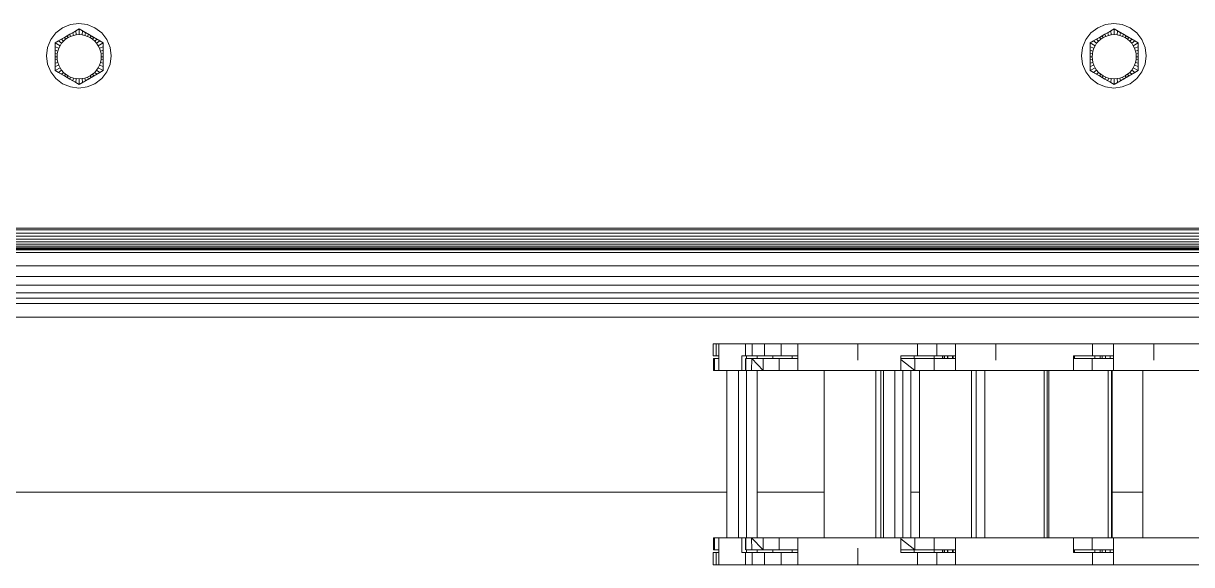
# Model space of a CAD drawing. Header units: inches. Extents: x -827 to 154, y -802 to 207.
# Drawn here: x -161.29 to -147.74, y -196.32 to -190.04 of the extents above; entities that cross this region are included whole.
import ezdxf

# ---------------------------------------------------------------- set-up
doc = ezdxf.new("R2010")
doc.units = ezdxf.units.IN
doc.header["$MEASUREMENT"] = 0
doc.layers.add('Layer0', color=7, linetype='Continuous', lineweight=9)
doc.layers.add('Shop_Sabre_RC-8_CNC_Router_skp', color=8, linetype='Continuous', lineweight=9)

# ---------------------------------------------------------------- blocks, each defined once
blk = doc.blocks.new('Shop_Sabre_RC-8_CNC_Router_skp_121-402860-Level 1')
at = {"layer": 'Layer0'}
for p, q in [((29.441, 2.563), (29.656, 2.563)), ((29.656, 2.563), (29.441, 2.563)), ((29.656, 2.563), (29.883, 2.563)), ((29.656, 2.563), (29.656, 2.422)), ((29.883, 2.563), (29.656, 2.563)), ((29.656, 2.422), (29.656, 2.563)), ((29.883, 2.563), (31.269, 2.563)), ((29.883, 2.563), (31.269, 2.563)), ((29.883, 2.563), (29.883, 2.422)), ((29.883, 2.563), (29.883, 2.422)), ((30.572, 2.371), (30.572, 2.563)), ((31.269, 2.563), (31.269, 2.406)), ((31.269, 2.406), (31.269, 2.563)), ((29.441, 2.422), (29.656, 2.422)), ((29.441, 2.422), (29.656, 2.422)), ((29.47, 2.391), (29.47, 2.422)), ((29.47, 2.391), (29.47, 2.422)), ((29.47, 2.422), (29.47, 2.391)), ((29.529, 2.391), (29.529, 2.422)), ((29.529, 2.422), (29.529, 2.391)), ((29.57, 2.422), (29.57, 2.391)), ((29.57, 2.391), (29.57, 2.422)), ((29.592, 2.391), (29.592, 2.422)), ((29.592, 2.422), (29.592, 2.391)), ((29.656, 2.422), (29.883, 2.422)), ((29.656, 2.422), (29.883, 2.422)), ((29.688, 2.391), (29.688, 2.422)), ((29.688, 2.391), (29.688, 2.422)), ((29.883, 2.422), (30.07, 2.422)), ((29.883, 2.422), (30.07, 2.422)), ((30.074, 2.422), (29.883, 2.422)), ((29.919, 2.422), (29.919, 2.391)), ((29.919, 2.391), (29.919, 2.422)), ((30.07, 2.422), (30.074, 2.422)), ((30.074, 2.422), (30.07, 2.422)), ((30.074, 2.422), (30.074, 2.391)), ((30.074, 2.422), (30.074, 2.391)), ((30.074, 2.391), (30.074, 2.25)), ((30.074, 2.391), (30.074, 2.25)), ((31.269, 2.391), (31.269, 2.406)), ((31.269, 2.406), (31.269, 2.391)), ((31.269, 2.391), (31.484, 2.391)), ((31.269, 2.391), (31.269, 2.369)), ((31.484, 2.391), (31.269, 2.391)), ((31.269, 2.391), (31.269, 2.369)), ((31.269, 2.25), (31.269, 2.369)), ((31.269, 2.369), (31.269, 2.25)), ((31.269, 2.369), (31.269, 2.25)), ((31.484, 2.25), (31.484, 2.391)), ((31.484, 2.391), (31.672, 2.391)), ((31.484, 2.391), (31.672, 2.391)), ((31.484, 2.391), (31.484, 2.25)), ((31.672, 2.391), (31.804, 2.391)), ((31.672, 2.391), (31.672, 2.25)), ((31.672, 2.391), (31.804, 2.391)), ((31.805, 2.25), (31.672, 2.391)), ((31.672, 2.25), (31.672, 2.391)), ((31.805, 2.25), (31.804, 2.391)), ((31.804, 2.391), (31.874, 2.391)), ((31.804, 2.391), (31.874, 2.391)), ((31.804, 2.391), (31.805, 2.25)), ((31.874, 2.25), (31.874, 2.391)), ((31.874, 2.25), (31.874, 2.391)), ((31.877, 2.25), (31.876, 2.391)), ((31.876, 2.391), (31.877, 2.25)), ((30.383, 2.25), (30.074, 2.25)), ((30.074, 2.25), (30.383, 2.25)), ((30.074, 2.25), (31.269, 2.25)), ((30.074, 2.25), (30.983, 2.25)), ((30.983, 2.25), (30.383, 2.25)), ((30.983, 2.25), (30.383, 2.25)), ((30.983, 2.25), (31.269, 2.25)), ((31.269, 2.25), (30.983, 2.25)), ((31.269, 2.25), (31.484, 2.25)), ((31.484, 2.25), (31.269, 2.25)), ((31.484, 2.25), (31.672, 2.25)), ((31.672, 2.25), (31.484, 2.25)), ((31.672, 2.25), (31.805, 2.25)), ((31.805, 2.25), (31.672, 2.25)), ((31.805, 2.25), (31.874, 2.25)), ((31.874, 2.25), (31.805, 2.25))]:
    blk.add_line(p, q, dxfattribs=at)
blk = doc.blocks.new('Shop_Sabre_RC-8_CNC_Router_skp_120-402859-Level 1')
at = {"layer": 'Layer0'}
for p, q in [((30.074, 0.313), (31.269, 0.313)), ((30.074, 0.313), (30.074, 0.172)), ((31.269, 0.313), (30.074, 0.313)), ((30.074, 0.313), (30.074, 0.172)), ((31.269, 0.193), (31.269, 0.313)), ((31.269, 0.193), (31.269, 0.313)), ((31.269, 0.313), (31.484, 0.313)), ((31.269, 0.313), (31.269, 0.193)), ((31.269, 0.313), (31.484, 0.313)), ((31.484, 0.172), (31.484, 0.313)), ((31.484, 0.313), (31.672, 0.313)), ((31.484, 0.313), (31.672, 0.313)), ((31.484, 0.313), (31.484, 0.172)), ((31.672, 0.313), (31.805, 0.313)), ((31.672, 0.313), (31.672, 0.172)), ((31.672, 0.313), (31.805, 0.313)), ((31.804, 0.172), (31.672, 0.313)), ((31.672, 0.172), (31.672, 0.313)), ((31.804, 0.172), (31.805, 0.313)), ((31.805, 0.313), (31.804, 0.172)), ((31.805, 0.313), (31.874, 0.313)), ((31.805, 0.313), (31.874, 0.313)), ((31.874, 0.313), (31.874, 0.172)), ((31.874, 0.172), (31.874, 0.313)), ((31.876, 0.172), (31.877, 0.313)), ((31.877, 0.313), (31.876, 0.172)), ((29.441, 0.141), (29.656, 0.141)), ((29.656, 0.141), (29.441, 0.141)), ((29.47, 0.172), (29.47, 0.141)), ((29.47, 0.172), (29.47, 0.141)), ((29.47, 0.141), (29.47, 0.172)), ((29.529, 0.172), (29.529, 0.141)), ((29.529, 0.141), (29.529, 0.172)), ((29.57, 0.141), (29.57, 0.172)), ((29.57, 0.172), (29.57, 0.141)), ((29.592, 0.172), (29.592, 0.141)), ((29.592, 0.172), (29.592, 0.141)), ((29.656, 0.141), (29.883, 0.141)), ((29.656, 0.141), (29.656, 0)), ((29.883, 0.141), (29.656, 0.141)), ((29.656, 0), (29.656, 0.141)), ((29.688, 0.141), (29.688, 0.172)), ((29.688, 0.141), (29.688, 0.172)), ((29.883, 0.141), (30.07, 0.141)), ((30.07, 0.141), (29.883, 0.141)), ((29.883, 0.141), (29.883, 0)), ((29.883, 0.141), (29.883, 0)), ((29.919, 0.141), (29.919, 0.172)), ((29.919, 0.172), (29.919, 0.141)), ((30.07, 0.141), (30.074, 0.141)), ((30.074, 0.141), (30.07, 0.141)), ((30.074, 0.172), (30.074, 0.141)), ((30.074, 0.172), (30.074, 0.141)), ((30.572, 0), (30.572, 0.191)), ((31.269, 0.193), (31.269, 0.172)), ((31.269, 0.193), (31.269, 0.172)), ((31.269, 0.172), (31.269, 0.156)), ((31.269, 0.172), (31.484, 0.172)), ((31.269, 0.172), (31.269, 0.156)), ((31.484, 0.172), (31.269, 0.172)), ((31.269, 0), (31.269, 0.156)), ((31.269, 0.156), (31.269, 0)), ((31.484, 0.172), (31.672, 0.172)), ((31.672, 0.172), (31.484, 0.172)), ((31.672, 0.172), (31.804, 0.172)), ((31.804, 0.172), (31.672, 0.172)), ((31.804, 0.172), (31.874, 0.172)), ((31.874, 0.172), (31.804, 0.172)), ((29.441, 0), (29.656, 0)), ((29.441, 0), (29.656, 0)), ((29.656, 0), (29.883, 0)), ((29.656, 0), (29.883, 0)), ((31.269, 0), (29.883, 0)), ((29.883, 0), (31.269, 0))]:
    blk.add_line(p, q, dxfattribs=at)
blk = doc.blocks.new('Shop_Sabre_RC-8_CNC_Router_skp_119-402858-Level 1')
at = {"layer": 'Layer0'}
for p, q in [((29.201, 2.25), (29.201, 0.313)), ((29.201, 2.25), (29.201, 0.313)), ((29.257, 0.313), (29.257, 2.25)), ((29.257, 0.313), (29.257, 2.25)), ((29.857, 2.25), (29.857, 0.313)), ((29.857, 2.25), (29.857, 0.313)), ((30.308, 2.25), (30.308, 0.313)), ((30.308, 2.25), (30.308, 0.313)), ((30.364, 0.313), (30.364, 2.25)), ((30.364, 0.313), (30.364, 2.25)), ((30.964, 2.25), (30.964, 0.313)), ((30.964, 2.25), (30.964, 0.313))]:
    blk.add_line(p, q, dxfattribs=at)
for name in ['Shop_Sabre_RC-8_CNC_Router_skp_121-402860-Level 1', 'Shop_Sabre_RC-8_CNC_Router_skp_120-402859-Level 1']:
    blk.add_blockref(name, (0, 0))
blk = doc.blocks.new('Shop_Sabre_RC-8_CNC_Router_skp_119-V47-Level 1')
at = {"layer": 'Layer0'}
blk.add_line((5.625, 0.3125), (5.625, 2.25), dxfattribs=at)
blk.add_line((5.625, 0.3125), (5.625, 2.25), dxfattribs=at)
blk = doc.blocks.new('Shop_Sabre_RC-8_CNC_Router_skp_121-V49-Level 1')
at = {"layer": 'Layer0'}
for p, q in [((32.186, 2.563), (32.216, 2.563)), ((32.216, 2.563), (32.186, 2.563)), ((32.216, 2.563), (32.25, 2.563)), ((32.25, 2.563), (32.216, 2.563)), ((32.216, 2.422), (32.216, 2.563)), ((32.216, 2.563), (32.216, 2.422)), ((32.25, 2.563), (32.25, 2.422)), ((32.25, 2.422), (32.25, 2.563)), ((32.186, 2.422), (32.216, 2.422)), ((32.186, 2.422), (32.216, 2.422)), ((32.216, 2.422), (32.25, 2.422)), ((32.216, 2.422), (32.25, 2.422))]:
    blk.add_line(p, q, dxfattribs=at)
blk = doc.blocks.new('Shop_Sabre_RC-8_CNC_Router_skp_120-V50-Level 1')
at = {"layer": 'Layer0'}
for p, q in [((32.186, 0.141), (32.216, 0.141)), ((32.216, 0.141), (32.186, 0.141)), ((32.216, 0.141), (32.25, 0.141)), ((32.216, 0.141), (32.216, 0)), ((32.25, 0.141), (32.216, 0.141)), ((32.216, 0), (32.216, 0.141)), ((32.25, 0.141), (32.25, 0)), ((32.25, 0), (32.25, 0.141)), ((32.186, 0), (32.216, 0)), ((32.186, 0), (32.216, 0)), ((32.216, 0), (32.25, 0)), ((32.216, 0), (32.25, 0))]:
    blk.add_line(p, q, dxfattribs=at)
blk = doc.blocks.new('Shop_Sabre_RC-8_CNC_Router_skp_119-V51-Level 1')
at = {"layer": 'Layer0'}
for p, q in [((29.958, 0.313), (29.958, 2.25)), ((29.958, 0.313), (29.958, 2.25)), ((31.739, 0.313), (31.739, 2.25)), ((31.739, 0.313), (31.739, 2.25))]:
    blk.add_line(p, q, dxfattribs=at)
for name in ['Shop_Sabre_RC-8_CNC_Router_skp_121-V49-Level 1', 'Shop_Sabre_RC-8_CNC_Router_skp_120-V50-Level 1']:
    blk.add_blockref(name, (0, 0))
blk = doc.blocks.new('Shop_Sabre_RC-8_CNC_Router_skp_121-V55-Level 1')
at = {"layer": 'Layer0'}
for p, q in [((31.269, 2.563), (31.463, 2.563)), ((31.269, 2.563), (31.463, 2.563)), ((31.463, 2.563), (31.656, 2.563)), ((31.656, 2.563), (31.463, 2.563)), ((31.463, 2.422), (31.463, 2.563)), ((31.463, 2.422), (31.463, 2.563)), ((31.656, 2.563), (31.798, 2.563)), ((31.798, 2.563), (31.656, 2.563)), ((31.656, 2.422), (31.656, 2.563)), ((31.656, 2.563), (31.656, 2.422)), ((31.798, 2.563), (31.877, 2.563)), ((31.798, 2.563), (31.798, 2.422)), ((31.877, 2.563), (31.798, 2.563)), ((31.798, 2.422), (31.798, 2.563)), ((31.877, 2.563), (32.186, 2.563)), ((31.877, 2.563), (32.186, 2.563)), ((31.877, 2.563), (31.877, 2.422)), ((31.877, 2.563), (31.877, 2.422)), ((32.186, 2.563), (32.186, 2.406)), ((32.186, 2.406), (32.186, 2.563)), ((31.269, 2.422), (31.463, 2.422)), ((31.463, 2.422), (31.269, 2.422)), ((31.334, 2.422), (31.334, 2.391)), ((31.334, 2.422), (31.334, 2.391)), ((31.463, 2.422), (31.656, 2.422)), ((31.463, 2.422), (31.656, 2.422)), ((31.56, 2.422), (31.56, 2.391)), ((31.56, 2.391), (31.56, 2.422)), ((31.656, 2.422), (31.798, 2.422)), ((31.656, 2.422), (31.798, 2.422)), ((31.741, 2.391), (31.741, 2.422)), ((31.741, 2.391), (31.741, 2.422)), ((31.798, 2.422), (31.877, 2.422)), ((31.798, 2.422), (31.877, 2.422)), ((31.864, 2.391), (31.864, 2.422)), ((31.864, 2.422), (31.864, 2.391)), ((31.877, 2.422), (31.919, 2.422)), ((31.877, 2.422), (31.919, 2.422)), ((31.92, 2.422), (31.877, 2.422)), ((31.919, 2.422), (31.92, 2.422)), ((31.92, 2.422), (31.919, 2.422)), ((31.92, 2.422), (31.92, 2.391)), ((31.92, 2.422), (31.92, 2.391)), ((31.92, 2.391), (31.92, 2.25)), ((31.92, 2.391), (31.92, 2.25)), ((32.186, 2.391), (32.186, 2.406)), ((32.186, 2.406), (32.186, 2.391)), ((32.186, 2.391), (32.234, 2.391)), ((32.186, 2.391), (32.186, 2.369)), ((32.234, 2.391), (32.186, 2.391)), ((32.186, 2.391), (32.186, 2.369)), ((32.186, 2.25), (32.186, 2.369)), ((32.186, 2.369), (32.186, 2.25)), ((32.186, 2.369), (32.186, 2.25)), ((32.234, 2.25), (32.234, 2.391)), ((32.234, 2.391), (32.247, 2.391)), ((32.234, 2.36), (32.247, 2.391)), ((32.234, 2.391), (32.247, 2.391)), ((32.234, 2.391), (32.234, 2.25)), ((32.247, 2.391), (32.247, 2.25)), ((32.247, 2.25), (32.247, 2.391)), ((31.92, 2.25), (31.877, 2.25)), ((31.877, 2.25), (31.92, 2.25)), ((31.92, 2.25), (32.186, 2.25)), ((31.989, 2.25), (31.921, 2.25)), ((31.921, 2.25), (31.989, 2.25)), ((31.921, 2.25), (32.122, 2.25)), ((32.122, 2.25), (31.989, 2.25)), ((32.122, 2.25), (31.989, 2.25)), ((32.122, 2.25), (32.186, 2.25)), ((32.186, 2.25), (32.122, 2.25)), ((32.186, 2.25), (32.234, 2.25)), ((32.234, 2.25), (32.186, 2.25)), ((32.234, 2.25), (32.247, 2.25)), ((32.247, 2.25), (32.234, 2.25))]:
    blk.add_line(p, q, dxfattribs=at)
blk = doc.blocks.new('Shop_Sabre_RC-8_CNC_Router_skp_120-V56-Level 1')
at = {"layer": 'Layer0'}
for p, q in [((31.877, 0.313), (31.92, 0.313)), ((31.92, 0.313), (31.877, 0.313)), ((31.92, 0.313), (31.92, 0.172)), ((31.92, 0.313), (31.92, 0.172)), ((31.921, 0.313), (32.186, 0.313)), ((32.186, 0.313), (31.921, 0.313)), ((32.186, 0.193), (32.186, 0.313)), ((32.186, 0.193), (32.186, 0.313)), ((32.186, 0.313), (32.234, 0.313)), ((32.186, 0.313), (32.186, 0.193)), ((32.186, 0.313), (32.234, 0.313)), ((32.234, 0.172), (32.234, 0.313)), ((32.234, 0.313), (32.247, 0.313)), ((32.234, 0.281), (32.247, 0.313)), ((32.234, 0.313), (32.247, 0.313)), ((32.234, 0.313), (32.234, 0.172)), ((32.247, 0.313), (32.247, 0.172)), ((32.247, 0.172), (32.247, 0.313)), ((31.269, 0.141), (31.463, 0.141)), ((31.463, 0.141), (31.269, 0.141)), ((31.334, 0.172), (31.334, 0.141)), ((31.334, 0.172), (31.334, 0.141)), ((31.463, 0.141), (31.656, 0.141)), ((31.656, 0.141), (31.463, 0.141)), ((31.463, 0), (31.463, 0.141)), ((31.463, 0.141), (31.463, 0)), ((31.56, 0.141), (31.56, 0.172)), ((31.56, 0.172), (31.56, 0.141)), ((31.656, 0.141), (31.798, 0.141)), ((31.656, 0.141), (31.656, 0)), ((31.798, 0.141), (31.656, 0.141)), ((31.656, 0), (31.656, 0.141)), ((31.741, 0.172), (31.741, 0.141)), ((31.741, 0.141), (31.741, 0.172)), ((31.798, 0.141), (31.877, 0.141)), ((31.798, 0.141), (31.798, 0)), ((31.877, 0.141), (31.798, 0.141)), ((31.798, 0), (31.798, 0.141)), ((31.864, 0.141), (31.864, 0.172)), ((31.864, 0.172), (31.864, 0.141)), ((31.877, 0.141), (31.919, 0.141)), ((31.919, 0.141), (31.877, 0.141)), ((31.877, 0.141), (31.877, 0)), ((31.877, 0.141), (31.877, 0)), ((31.919, 0.141), (31.92, 0.141)), ((31.92, 0.141), (31.919, 0.141)), ((31.92, 0.172), (31.92, 0.141)), ((31.92, 0.172), (31.92, 0.141)), ((32.186, 0.193), (32.186, 0.172)), ((32.186, 0.193), (32.186, 0.172)), ((32.186, 0.172), (32.186, 0.156)), ((32.186, 0.172), (32.234, 0.172)), ((32.186, 0.172), (32.186, 0.156)), ((32.234, 0.172), (32.186, 0.172)), ((32.186, 0), (32.186, 0.156)), ((32.186, 0.156), (32.186, 0)), ((32.247, 0.172), (32.192, 0.172)), ((32.192, 0.172), (32.247, 0.172)), ((32.234, 0.172), (32.247, 0.172)), ((32.247, 0.172), (32.234, 0.172)), ((31.269, 0), (31.463, 0)), ((31.269, 0), (31.463, 0)), ((31.463, 0), (31.656, 0)), ((31.463, 0), (31.656, 0)), ((31.656, 0), (31.798, 0)), ((31.656, 0), (31.798, 0)), ((31.798, 0), (31.877, 0)), ((31.798, 0), (31.877, 0)), ((32.186, 0), (31.877, 0)), ((31.877, 0), (32.186, 0))]:
    blk.add_line(p, q, dxfattribs=at)
blk = doc.blocks.new('Shop_Sabre_RC-8_CNC_Router_skp_119-V57-Level 1')
at = {"layer": 'Layer0'}
for p, q in [((30.051, 2.25), (30.051, 0.313)), ((30.051, 2.25), (30.051, 0.313)), ((30.144, 0.313), (30.144, 2.25)), ((30.144, 0.313), (30.144, 2.25)), ((30.277, 2.25), (30.277, 0.313)), ((30.277, 2.25), (30.277, 0.313)), ((31.866, 2.25), (31.866, 0.313)), ((31.866, 2.25), (31.866, 0.313)), ((31.958, 0.313), (31.958, 2.25)), ((31.958, 0.313), (31.958, 2.25)), ((32.092, 2.25), (32.092, 0.313)), ((32.092, 2.25), (32.092, 0.313))]:
    blk.add_line(p, q, dxfattribs=at)
for name in ['Shop_Sabre_RC-8_CNC_Router_skp_121-V55-Level 1', 'Shop_Sabre_RC-8_CNC_Router_skp_120-V56-Level 1']:
    blk.add_blockref(name, (0, 0))
blk = doc.blocks.new('Shop_Sabre_RC-8_CNC_Router_skp_121-V58-Level 1')
at = {"layer": 'Layer0'}
for p, q in [((25.78, 2.563), (26.025, 2.563)), ((26.025, 2.563), (25.78, 2.563)), ((26.025, 2.563), (27.611, 2.563)), ((26.025, 2.563), (27.611, 2.563)), ((26.025, 2.563), (26.025, 2.422)), ((26.025, 2.563), (26.025, 2.422)), ((27.611, 2.563), (27.611, 2.406)), ((27.611, 2.406), (27.611, 2.563)), ((25.78, 2.422), (26.025, 2.422)), ((25.78, 2.422), (26.025, 2.422)), ((25.817, 2.391), (25.817, 2.422)), ((25.817, 2.422), (25.817, 2.391)), ((25.874, 2.422), (25.874, 2.391)), ((25.874, 2.391), (25.874, 2.422)), ((25.913, 2.391), (25.913, 2.422)), ((25.913, 2.422), (25.913, 2.391)), ((25.932, 2.391), (25.932, 2.422)), ((25.932, 2.422), (25.932, 2.391)), ((25.995, 2.422), (25.995, 2.391)), ((25.995, 2.422), (25.995, 2.391)), ((26.025, 2.422), (26.238, 2.422)), ((26.025, 2.422), (26.238, 2.422)), ((26.244, 2.422), (26.025, 2.422)), ((26.232, 2.391), (26.232, 2.422)), ((26.232, 2.391), (26.232, 2.422)), ((26.238, 2.422), (26.244, 2.422)), ((26.244, 2.422), (26.238, 2.422)), ((26.244, 2.422), (26.244, 2.391)), ((26.244, 2.422), (26.244, 2.391)), ((26.244, 2.391), (26.244, 2.25)), ((26.244, 2.391), (26.244, 2.25)), ((27.611, 2.391), (27.611, 2.406)), ((27.611, 2.406), (27.611, 2.391)), ((27.611, 2.391), (27.857, 2.391)), ((27.611, 2.391), (27.611, 2.369)), ((27.857, 2.391), (27.611, 2.391)), ((27.611, 2.391), (27.611, 2.369)), ((27.611, 2.25), (27.611, 2.369)), ((27.611, 2.369), (27.611, 2.25)), ((27.611, 2.369), (27.611, 2.25)), ((27.647, 2.391), (27.648, 2.422)), ((27.648, 2.422), (27.647, 2.391)), ((27.704, 2.391), (27.704, 2.422)), ((27.704, 2.422), (27.704, 2.391)), ((27.743, 2.422), (27.743, 2.391)), ((27.743, 2.422), (27.743, 2.391)), ((27.763, 2.422), (27.763, 2.391)), ((27.857, 2.25), (27.857, 2.391)), ((27.857, 2.391), (28.074, 2.391)), ((27.857, 2.391), (28.074, 2.391)), ((27.857, 2.391), (27.857, 2.25)), ((26.597, 2.25), (26.244, 2.25)), ((26.244, 2.25), (26.597, 2.25)), ((26.244, 2.25), (27.611, 2.25)), ((26.244, 2.25), (27.283, 2.25)), ((27.283, 2.25), (26.597, 2.25)), ((27.283, 2.25), (26.597, 2.25)), ((27.283, 2.25), (27.611, 2.25)), ((27.611, 2.25), (27.283, 2.25)), ((27.611, 2.25), (27.857, 2.25)), ((27.857, 2.25), (27.611, 2.25)), ((27.857, 2.25), (28.074, 2.25)), ((28.074, 2.25), (27.857, 2.25))]:
    blk.add_line(p, q, dxfattribs=at)
blk = doc.blocks.new('Shop_Sabre_RC-8_CNC_Router_skp_120-V59-Level 1')
at = {"layer": 'Layer0'}
for p, q in [((26.244, 0.313), (27.611, 0.313)), ((26.244, 0.313), (26.244, 0.172)), ((27.611, 0.313), (26.244, 0.313)), ((26.244, 0.313), (26.244, 0.172)), ((27.611, 0.193), (27.611, 0.313)), ((27.611, 0.193), (27.611, 0.313)), ((27.611, 0.313), (27.857, 0.313)), ((27.611, 0.313), (27.611, 0.193)), ((27.611, 0.313), (27.857, 0.313)), ((27.857, 0.172), (27.857, 0.313)), ((27.857, 0.313), (28.074, 0.313)), ((27.857, 0.313), (28.074, 0.313)), ((27.857, 0.313), (27.857, 0.172)), ((25.78, 0.141), (26.025, 0.141)), ((26.025, 0.141), (25.78, 0.141)), ((25.817, 0.172), (25.817, 0.141)), ((25.817, 0.141), (25.817, 0.172)), ((25.874, 0.141), (25.874, 0.172)), ((25.874, 0.172), (25.874, 0.141)), ((25.913, 0.172), (25.913, 0.141)), ((25.913, 0.172), (25.913, 0.141)), ((25.932, 0.172), (25.932, 0.141)), ((25.932, 0.141), (25.932, 0.172)), ((25.995, 0.172), (25.995, 0.141)), ((25.995, 0.172), (25.995, 0.141)), ((26.025, 0.141), (26.238, 0.141)), ((26.238, 0.141), (26.025, 0.141)), ((26.025, 0.141), (26.025, 0)), ((26.025, 0.141), (26.025, 0)), ((26.232, 0.141), (26.232, 0.172)), ((26.232, 0.141), (26.232, 0.172)), ((26.238, 0.141), (26.244, 0.141)), ((26.244, 0.141), (26.238, 0.141)), ((26.244, 0.172), (26.244, 0.141)), ((26.244, 0.172), (26.244, 0.141)), ((27.143, 0), (27.142, 0.191)), ((27.143, 0), (27.142, 0.172)), ((27.611, 0.193), (27.611, 0.172)), ((27.611, 0.193), (27.611, 0.172)), ((27.611, 0.172), (27.611, 0.156)), ((27.611, 0.172), (27.857, 0.172)), ((27.611, 0.172), (27.611, 0.156)), ((27.857, 0.172), (27.611, 0.172)), ((27.611, 0), (27.611, 0.156)), ((27.611, 0.156), (27.611, 0)), ((27.648, 0.141), (27.647, 0.172)), ((27.647, 0.172), (27.648, 0.141)), ((27.704, 0.172), (27.704, 0.141)), ((27.704, 0.141), (27.704, 0.172)), ((27.743, 0.141), (27.743, 0.172)), ((27.743, 0.172), (27.743, 0.141)), ((27.763, 0.172), (27.763, 0.141)), ((27.857, 0.172), (28.074, 0.172)), ((28.074, 0.172), (27.857, 0.172)), ((25.78, 0), (26.025, 0)), ((25.78, 0), (26.025, 0)), ((27.611, 0), (26.025, 0)), ((26.025, 0), (27.611, 0))]:
    blk.add_line(p, q, dxfattribs=at)
blk = doc.blocks.new('Shop_Sabre_RC-8_CNC_Router_skp_119-V60-Level 1')
at = {"layer": 'Layer0'}
for p, q in [((25.803, 2.25), (25.803, 0.313)), ((25.803, 2.25), (25.803, 0.313)), ((25.841, 0.313), (25.841, 2.25)), ((25.841, 0.313), (25.841, 2.25)), ((26.528, 2.25), (26.528, 0.313)), ((26.528, 2.25), (26.528, 0.313)), ((26.546, 2.25), (26.546, 0.313)), ((26.546, 2.25), (26.546, 0.313)), ((26.584, 0.313), (26.584, 2.25)), ((26.584, 0.313), (26.584, 2.25)), ((27.27, 2.25), (27.27, 0.313)), ((27.27, 2.25), (27.27, 0.313))]:
    blk.add_line(p, q, dxfattribs=at)
for name in ['Shop_Sabre_RC-8_CNC_Router_skp_121-V58-Level 1', 'Shop_Sabre_RC-8_CNC_Router_skp_120-V59-Level 1']:
    blk.add_blockref(name, (0, 0))
blk = doc.blocks.new('Shop_Sabre_RC-8_CNC_Router_skp_121-V80-Level 1')
at = {"layer": 'Layer0'}
for p, q in [((27.611, 2.563), (27.855, 2.563)), ((27.855, 2.563), (27.611, 2.563)), ((27.855, 2.563), (29.441, 2.563)), ((27.855, 2.563), (29.441, 2.563)), ((27.855, 2.563), (27.855, 2.422)), ((27.855, 2.563), (27.855, 2.422)), ((29.441, 2.563), (29.441, 2.406)), ((29.441, 2.406), (29.441, 2.563)), ((27.611, 2.422), (27.855, 2.422)), ((27.611, 2.422), (27.855, 2.422)), ((27.648, 2.391), (27.648, 2.422)), ((27.648, 2.422), (27.648, 2.391)), ((27.704, 2.422), (27.704, 2.391)), ((27.704, 2.391), (27.704, 2.422)), ((27.743, 2.391), (27.743, 2.422)), ((27.743, 2.422), (27.743, 2.391)), ((27.763, 2.391), (27.763, 2.422)), ((27.763, 2.422), (27.763, 2.391)), ((27.826, 2.422), (27.826, 2.391)), ((27.826, 2.422), (27.826, 2.391)), ((27.855, 2.422), (28.069, 2.422)), ((27.855, 2.422), (28.069, 2.422)), ((28.074, 2.422), (27.855, 2.422)), ((28.062, 2.391), (28.062, 2.422)), ((28.062, 2.391), (28.062, 2.422)), ((28.069, 2.422), (28.074, 2.422)), ((28.074, 2.422), (28.069, 2.422)), ((28.074, 2.422), (28.074, 2.391)), ((28.074, 2.422), (28.074, 2.391)), ((28.074, 2.391), (28.074, 2.25)), ((28.074, 2.391), (28.074, 2.25)), ((29.441, 2.391), (29.441, 2.406)), ((29.441, 2.406), (29.441, 2.391)), ((29.441, 2.391), (29.687, 2.391)), ((29.441, 2.391), (29.441, 2.369)), ((29.687, 2.391), (29.441, 2.391)), ((29.441, 2.391), (29.441, 2.369)), ((29.441, 2.25), (29.441, 2.369)), ((29.441, 2.369), (29.441, 2.25)), ((29.441, 2.369), (29.441, 2.25)), ((29.478, 2.391), (29.478, 2.422)), ((29.478, 2.422), (29.478, 2.391)), ((29.534, 2.391), (29.534, 2.422)), ((29.534, 2.422), (29.534, 2.391)), ((29.573, 2.422), (29.573, 2.391)), ((29.573, 2.422), (29.573, 2.391)), ((29.687, 2.25), (29.687, 2.391)), ((29.687, 2.391), (29.912, 2.391)), ((29.687, 2.391), (29.912, 2.391)), ((29.687, 2.391), (29.687, 2.25)), ((29.912, 2.391), (30.074, 2.391)), ((29.912, 2.391), (29.912, 2.25)), ((29.912, 2.391), (30.074, 2.391)), ((30.074, 2.264), (29.912, 2.391)), ((29.912, 2.25), (29.912, 2.391)), ((28.427, 2.25), (28.074, 2.25)), ((28.074, 2.25), (28.427, 2.25)), ((28.074, 2.25), (29.441, 2.25)), ((28.074, 2.25), (29.114, 2.25)), ((29.114, 2.25), (28.427, 2.25)), ((29.114, 2.25), (28.427, 2.25)), ((29.114, 2.25), (29.441, 2.25)), ((29.441, 2.25), (29.114, 2.25)), ((29.441, 2.25), (29.687, 2.25)), ((29.687, 2.25), (29.441, 2.25)), ((29.687, 2.25), (29.912, 2.25)), ((29.912, 2.25), (29.687, 2.25)), ((29.912, 2.25), (30.074, 2.25)), ((30.074, 2.25), (29.912, 2.25))]:
    blk.add_line(p, q, dxfattribs=at)
blk = doc.blocks.new('Shop_Sabre_RC-8_CNC_Router_skp_120-V81-Level 1')
at = {"layer": 'Layer0'}
for p, q in [((28.074, 0.313), (29.441, 0.313)), ((28.074, 0.313), (28.074, 0.172)), ((29.441, 0.313), (28.074, 0.313)), ((28.074, 0.313), (28.074, 0.172)), ((29.441, 0.193), (29.441, 0.313)), ((29.441, 0.193), (29.441, 0.313)), ((29.441, 0.313), (29.687, 0.313)), ((29.441, 0.313), (29.441, 0.193)), ((29.441, 0.313), (29.687, 0.313)), ((29.687, 0.172), (29.687, 0.313)), ((29.687, 0.313), (29.912, 0.313)), ((29.687, 0.313), (29.912, 0.313)), ((29.687, 0.313), (29.687, 0.172)), ((29.912, 0.313), (30.074, 0.313)), ((29.912, 0.313), (29.912, 0.172)), ((29.912, 0.313), (30.074, 0.313)), ((30.074, 0.185), (29.912, 0.313)), ((29.912, 0.172), (29.912, 0.313)), ((27.611, 0.141), (27.855, 0.141)), ((27.855, 0.141), (27.611, 0.141)), ((27.648, 0.172), (27.648, 0.141)), ((27.648, 0.141), (27.648, 0.172)), ((27.704, 0.141), (27.704, 0.172)), ((27.704, 0.172), (27.704, 0.141)), ((27.743, 0.172), (27.743, 0.141)), ((27.743, 0.172), (27.743, 0.141)), ((27.763, 0.172), (27.763, 0.141)), ((27.763, 0.141), (27.763, 0.172)), ((27.826, 0.172), (27.826, 0.141)), ((27.826, 0.172), (27.826, 0.141)), ((27.855, 0.141), (28.069, 0.141)), ((28.069, 0.141), (27.855, 0.141)), ((27.855, 0.141), (27.855, 0)), ((27.855, 0.141), (27.855, 0)), ((28.062, 0.141), (28.062, 0.172)), ((28.062, 0.141), (28.062, 0.172)), ((28.069, 0.141), (28.074, 0.141)), ((28.074, 0.141), (28.069, 0.141)), ((28.074, 0.172), (28.074, 0.141)), ((28.074, 0.172), (28.074, 0.141)), ((28.974, 0), (28.972, 0.191)), ((28.974, 0), (28.972, 0.172)), ((29.441, 0.193), (29.441, 0.172)), ((29.441, 0.193), (29.441, 0.172)), ((29.441, 0.172), (29.441, 0.156)), ((29.441, 0.172), (29.687, 0.172)), ((29.441, 0.172), (29.441, 0.156)), ((29.687, 0.172), (29.441, 0.172)), ((29.441, 0), (29.441, 0.156)), ((29.441, 0.156), (29.441, 0)), ((29.478, 0.141), (29.478, 0.172)), ((29.478, 0.172), (29.478, 0.141)), ((29.534, 0.172), (29.534, 0.141)), ((29.534, 0.141), (29.534, 0.172)), ((29.573, 0.141), (29.573, 0.172)), ((29.573, 0.172), (29.573, 0.141)), ((29.687, 0.172), (29.912, 0.172)), ((29.912, 0.172), (29.687, 0.172)), ((29.912, 0.172), (30.074, 0.172)), ((30.074, 0.172), (29.912, 0.172)), ((27.611, 0), (27.855, 0)), ((27.611, 0), (27.855, 0)), ((29.441, 0), (27.855, 0)), ((27.855, 0), (29.441, 0))]:
    blk.add_line(p, q, dxfattribs=at)
blk = doc.blocks.new('Shop_Sabre_RC-8_CNC_Router_skp_119-V82-Level 1')
at = {"layer": 'Layer0'}
for p, q in [((27.634, 2.25), (27.634, 0.313)), ((27.634, 2.25), (27.634, 0.313)), ((27.672, 0.313), (27.672, 2.25)), ((27.672, 0.313), (27.672, 2.25)), ((28.358, 2.25), (28.358, 0.313)), ((28.358, 2.25), (28.358, 0.313)), ((28.377, 2.25), (28.377, 0.313)), ((28.377, 2.25), (28.377, 0.313)), ((28.415, 0.313), (28.415, 2.25)), ((28.415, 0.313), (28.415, 2.25)), ((29.101, 2.25), (29.101, 0.313)), ((29.101, 2.25), (29.101, 0.313))]:
    blk.add_line(p, q, dxfattribs=at)
for name in ['Shop_Sabre_RC-8_CNC_Router_skp_121-V80-Level 1', 'Shop_Sabre_RC-8_CNC_Router_skp_120-V81-Level 1']:
    blk.add_blockref(name, (0, 0))
blk = doc.blocks.new('Shop_Sabre_RC-8_CNC_Router_skp_157-402896-Level 1')
for name in ['Shop_Sabre_RC-8_CNC_Router_skp_119-V60-Level 1', 'Shop_Sabre_RC-8_CNC_Router_skp_119-V82-Level 1']:
    blk.add_blockref(name, (0, 0))
blk = doc.blocks.new('Shop_Sabre_RC-8_CNC_Router_skp_156-402895-Level 1')
for name, p in [('Shop_Sabre_RC-8_CNC_Router_skp_157-402896-Level 1', (0, 0)), ('Shop_Sabre_RC-8_CNC_Router_skp_119-402858-Level 1', (0, 0)), ('Shop_Sabre_RC-8_CNC_Router_skp_119-V51-Level 1', (0, 0)), ('Shop_Sabre_RC-8_CNC_Router_skp_119-V57-Level 1', (0, 0)), ('Shop_Sabre_RC-8_CNC_Router_skp_119-V47-Level 1', (22, 0))]:
    blk.add_blockref(name, p)
blk = doc.blocks.new('Shop_Sabre_RC-8_CNC_Router_skp_148-402887-Level 1')
at = {"layer": 'Layer0'}
for p, q in [((5.312, 0), (19.703, 0)), ((20.056, 0), (20.831, 0)), ((21.837, 0), (21.938, 0)), ((24.17, 0), (24.525, 0)), ((5.312, 0), (19.703, 0)), ((20.056, 0), (20.831, 0)), ((21.837, 0), (21.938, 0)), ((24.17, 0), (24.525, 0))]:
    blk.add_line(p, q, dxfattribs=at)
blk = doc.blocks.new('Shop_Sabre_RC-8_CNC_Router_skp_9-V86-Level 1')
at = {"layer": 'Layer0'}
for p, q in [((96.006, 2.445), (96.245, 2.583)), ((96.245, 2.583), (96.006, 2.445)), ((96.245, 2.583), (96.205, 2.561)), ((96.245, 2.583), (96.205, 2.561)), ((96.245, 2.583), (96.245, 2.518)), ((96.245, 2.518), (96.245, 2.583)), ((96.284, 2.561), (96.245, 2.583)), ((96.245, 2.583), (96.284, 2.561)), ((96.006, 2.445), (95.966, 2.423)), ((95.966, 2.423), (96.006, 2.445)), ((96.041, 2.466), (96.006, 2.445)), ((96.006, 2.445), (96.041, 2.466)), ((96.042, 2.418), (96.006, 2.445)), ((96.006, 2.445), (96.042, 2.418)), ((96.074, 2.485), (96.041, 2.466)), ((96.041, 2.466), (96.074, 2.485)), ((96.041, 2.466), (96.064, 2.443)), ((96.064, 2.443), (96.041, 2.466)), ((96.042, 2.418), (96.064, 2.443)), ((96.042, 2.418), (96.064, 2.443)), ((96.064, 2.443), (96.089, 2.465)), ((96.064, 2.443), (96.089, 2.465)), ((96.105, 2.503), (96.074, 2.485)), ((96.074, 2.485), (96.105, 2.503)), ((96.074, 2.485), (96.089, 2.465)), ((96.089, 2.465), (96.074, 2.485)), ((96.089, 2.465), (96.108, 2.477)), ((96.089, 2.465), (96.108, 2.477)), ((96.137, 2.521), (96.105, 2.503)), ((96.137, 2.521), (96.105, 2.503)), ((96.105, 2.503), (96.117, 2.483)), ((96.117, 2.483), (96.105, 2.503)), ((96.108, 2.477), (96.117, 2.483)), ((96.108, 2.477), (96.117, 2.483)), ((96.117, 2.483), (96.147, 2.498)), ((96.117, 2.483), (96.147, 2.498)), ((96.17, 2.54), (96.137, 2.521)), ((96.17, 2.54), (96.137, 2.521)), ((96.137, 2.521), (96.147, 2.498)), ((96.147, 2.498), (96.137, 2.521)), ((96.147, 2.498), (96.179, 2.509)), ((96.147, 2.498), (96.179, 2.509)), ((96.205, 2.561), (96.17, 2.54)), ((96.205, 2.561), (96.17, 2.54)), ((96.179, 2.509), (96.17, 2.54)), ((96.17, 2.54), (96.179, 2.509)), ((96.179, 2.509), (96.211, 2.515)), ((96.179, 2.509), (96.211, 2.515)), ((96.211, 2.515), (96.205, 2.561)), ((96.205, 2.561), (96.211, 2.515)), ((96.211, 2.515), (96.245, 2.518)), ((96.211, 2.515), (96.245, 2.518)), ((96.245, 2.518), (96.278, 2.515)), ((96.245, 2.518), (96.278, 2.515)), ((96.284, 2.561), (96.278, 2.515)), ((96.284, 2.561), (96.278, 2.515)), ((96.278, 2.515), (96.311, 2.509)), ((96.311, 2.509), (96.278, 2.515)), ((96.284, 2.561), (96.484, 2.445)), ((96.484, 2.445), (96.284, 2.561)), ((96.284, 2.561), (96.319, 2.54)), ((96.284, 2.561), (96.319, 2.54)), ((96.311, 2.509), (96.319, 2.54)), ((96.319, 2.54), (96.311, 2.509)), ((96.311, 2.509), (96.343, 2.498)), ((96.343, 2.498), (96.311, 2.509)), ((96.319, 2.54), (96.352, 2.521)), ((96.319, 2.54), (96.352, 2.521)), ((96.352, 2.521), (96.343, 2.498)), ((96.343, 2.498), (96.352, 2.521)), ((96.343, 2.498), (96.373, 2.483)), ((96.373, 2.483), (96.343, 2.498)), ((96.352, 2.521), (96.384, 2.503)), ((96.352, 2.521), (96.384, 2.503)), ((96.384, 2.503), (96.373, 2.483)), ((96.373, 2.483), (96.384, 2.503)), ((96.373, 2.483), (96.401, 2.465)), ((96.401, 2.465), (96.373, 2.483)), ((96.384, 2.503), (96.416, 2.485)), ((96.416, 2.485), (96.384, 2.503)), ((96.416, 2.485), (96.401, 2.465)), ((96.401, 2.465), (96.416, 2.485)), ((96.401, 2.465), (96.426, 2.443)), ((96.426, 2.443), (96.401, 2.465)), ((96.416, 2.485), (96.449, 2.466)), ((96.449, 2.466), (96.416, 2.485)), ((96.449, 2.466), (96.426, 2.443)), ((96.426, 2.443), (96.449, 2.466)), ((96.426, 2.443), (96.448, 2.418)), ((96.448, 2.418), (96.426, 2.443)), ((96.448, 2.418), (96.484, 2.445)), ((96.484, 2.445), (96.448, 2.418)), ((96.449, 2.466), (96.484, 2.445)), ((96.484, 2.445), (96.449, 2.466)), ((96.484, 2.445), (96.523, 2.423)), ((96.523, 2.423), (96.484, 2.445)), ((95.966, 2.377), (95.966, 2.423)), ((96.023, 2.39), (95.966, 2.423)), ((95.966, 2.377), (95.966, 2.423)), ((96.023, 2.39), (95.966, 2.423)), ((95.966, 2.377), (95.966, 2.101)), ((95.966, 2.377), (96.008, 2.36)), ((95.966, 2.377), (95.966, 2.336)), ((95.966, 2.377), (96.008, 2.36)), ((95.966, 2.101), (95.966, 2.377)), ((95.966, 2.336), (95.966, 2.377)), ((95.998, 2.328), (95.966, 2.336)), ((95.966, 2.299), (95.966, 2.336)), ((95.998, 2.328), (95.966, 2.336)), ((95.966, 2.299), (95.966, 2.336)), ((95.998, 2.328), (95.991, 2.295)), ((95.991, 2.295), (95.998, 2.328)), ((95.991, 2.295), (95.998, 2.328)), ((95.998, 2.328), (95.991, 2.295)), ((96.008, 2.36), (95.998, 2.328)), ((95.998, 2.328), (96.008, 2.36)), ((95.998, 2.328), (96.008, 2.36)), ((95.998, 2.328), (96.008, 2.36)), ((96.008, 2.36), (96.023, 2.39)), ((96.023, 2.39), (96.008, 2.36)), ((96.023, 2.39), (96.042, 2.418)), ((96.023, 2.39), (96.042, 2.418)), ((96.448, 2.418), (96.466, 2.39)), ((96.466, 2.39), (96.448, 2.418)), ((96.466, 2.39), (96.523, 2.423)), ((96.523, 2.423), (96.466, 2.39)), ((96.466, 2.39), (96.481, 2.36)), ((96.481, 2.36), (96.466, 2.39)), ((96.523, 2.377), (96.481, 2.36)), ((96.481, 2.36), (96.523, 2.377)), ((96.481, 2.36), (96.492, 2.328)), ((96.492, 2.328), (96.481, 2.36)), ((96.492, 2.328), (96.523, 2.336)), ((96.523, 2.336), (96.492, 2.328)), ((96.498, 2.295), (96.492, 2.328)), ((96.492, 2.328), (96.498, 2.295)), ((96.492, 2.328), (96.498, 2.295)), ((96.498, 2.295), (96.492, 2.328)), ((96.523, 2.423), (96.523, 2.101)), ((96.523, 2.101), (96.523, 2.423)), ((96.523, 2.377), (96.523, 2.423)), ((96.523, 2.423), (96.523, 2.377)), ((96.523, 2.336), (96.523, 2.377)), ((96.523, 2.377), (96.523, 2.336)), ((96.523, 2.299), (96.523, 2.336)), ((96.523, 2.336), (96.523, 2.299)), ((95.966, 2.299), (95.991, 2.295)), ((95.966, 2.299), (95.966, 2.262)), ((95.966, 2.299), (95.991, 2.295)), ((95.966, 2.262), (95.966, 2.299)), ((95.989, 2.262), (95.966, 2.262)), ((95.966, 2.262), (95.966, 2.225)), ((95.966, 2.262), (95.989, 2.262)), ((95.966, 2.225), (95.966, 2.262)), ((95.991, 2.228), (95.966, 2.225)), ((95.966, 2.225), (95.991, 2.228)), ((95.966, 2.187), (95.966, 2.225)), ((95.966, 2.225), (95.966, 2.187)), ((95.998, 2.196), (95.966, 2.187)), ((95.998, 2.196), (95.966, 2.187)), ((95.966, 2.146), (95.966, 2.187)), ((95.966, 2.146), (95.966, 2.187)), ((95.991, 2.295), (95.989, 2.262)), ((95.991, 2.295), (95.989, 2.262)), ((95.991, 2.295), (95.989, 2.262)), ((95.989, 2.262), (95.991, 2.295)), ((95.989, 2.262), (95.991, 2.228)), ((95.989, 2.262), (95.991, 2.228)), ((95.991, 2.228), (95.989, 2.262)), ((95.991, 2.228), (95.989, 2.262)), ((95.991, 2.228), (95.998, 2.196)), ((95.998, 2.196), (95.991, 2.228)), ((95.991, 2.228), (95.998, 2.196)), ((95.998, 2.196), (95.991, 2.228)), ((95.998, 2.196), (96.008, 2.164)), ((95.998, 2.196), (96.008, 2.164)), ((96.481, 2.164), (96.492, 2.196)), ((96.481, 2.164), (96.492, 2.196)), ((96.481, 2.164), (96.492, 2.196)), ((96.492, 2.196), (96.481, 2.164)), ((96.492, 2.196), (96.498, 2.228)), ((96.492, 2.196), (96.498, 2.228)), ((96.492, 2.196), (96.498, 2.228)), ((96.498, 2.228), (96.492, 2.196)), ((96.523, 2.187), (96.492, 2.196)), ((96.492, 2.196), (96.523, 2.187)), ((96.523, 2.299), (96.498, 2.295)), ((96.498, 2.295), (96.523, 2.299)), ((96.501, 2.262), (96.498, 2.295)), ((96.498, 2.295), (96.501, 2.262)), ((96.498, 2.295), (96.501, 2.262)), ((96.501, 2.262), (96.498, 2.295)), ((96.498, 2.228), (96.501, 2.262)), ((96.501, 2.262), (96.498, 2.228)), ((96.498, 2.228), (96.501, 2.262)), ((96.501, 2.262), (96.498, 2.228)), ((96.523, 2.225), (96.498, 2.228)), ((96.498, 2.228), (96.523, 2.225)), ((96.501, 2.262), (96.523, 2.262)), ((96.501, 2.262), (96.523, 2.262)), ((96.523, 2.262), (96.523, 2.299)), ((96.523, 2.299), (96.523, 2.262)), ((96.523, 2.225), (96.523, 2.262)), ((96.523, 2.225), (96.523, 2.262)), ((96.523, 2.187), (96.523, 2.225)), ((96.523, 2.187), (96.523, 2.225)), ((96.523, 2.146), (96.523, 2.187)), ((96.523, 2.146), (96.523, 2.187)), ((96.008, 2.164), (95.966, 2.146)), ((95.966, 2.146), (96.008, 2.164)), ((95.966, 2.146), (95.966, 2.101)), ((95.966, 2.101), (95.966, 2.146)), ((96.023, 2.134), (95.966, 2.101)), ((95.966, 2.101), (96.023, 2.134)), ((95.966, 2.101), (96.006, 2.078)), ((96.006, 2.078), (95.966, 2.101)), ((96.042, 2.106), (96.006, 2.078)), ((96.006, 2.078), (96.042, 2.106)), ((96.006, 2.078), (96.245, 1.94)), ((96.245, 1.94), (96.006, 2.078)), ((96.006, 2.078), (96.041, 2.058)), ((96.041, 2.058), (96.006, 2.078)), ((96.008, 2.164), (96.023, 2.134)), ((96.008, 2.164), (96.023, 2.134)), ((96.023, 2.134), (96.042, 2.106)), ((96.023, 2.134), (96.042, 2.106)), ((96.041, 2.058), (96.064, 2.081)), ((96.064, 2.081), (96.041, 2.058)), ((96.041, 2.058), (96.074, 2.039)), ((96.074, 2.039), (96.041, 2.058)), ((96.042, 2.106), (96.064, 2.081)), ((96.042, 2.106), (96.064, 2.081)), ((96.064, 2.081), (96.089, 2.059)), ((96.064, 2.081), (96.089, 2.059)), ((96.074, 2.039), (96.089, 2.059)), ((96.089, 2.059), (96.074, 2.039)), ((96.074, 2.039), (96.105, 2.021)), ((96.105, 2.021), (96.074, 2.039)), ((96.089, 2.059), (96.117, 2.04)), ((96.089, 2.059), (96.117, 2.04)), ((96.105, 2.021), (96.117, 2.04)), ((96.117, 2.04), (96.105, 2.021)), ((96.117, 2.04), (96.147, 2.026)), ((96.117, 2.04), (96.147, 2.026)), ((96.284, 1.963), (96.484, 2.078)), ((96.484, 2.078), (96.284, 1.963)), ((96.343, 2.026), (96.373, 2.04)), ((96.373, 2.04), (96.343, 2.026)), ((96.373, 2.04), (96.401, 2.059)), ((96.401, 2.059), (96.373, 2.04)), ((96.384, 2.021), (96.373, 2.04)), ((96.373, 2.04), (96.384, 2.021)), ((96.416, 2.039), (96.384, 2.021)), ((96.384, 2.021), (96.416, 2.039)), ((96.401, 2.059), (96.426, 2.081)), ((96.426, 2.081), (96.401, 2.059)), ((96.416, 2.039), (96.401, 2.059)), ((96.401, 2.059), (96.416, 2.039)), ((96.416, 2.039), (96.449, 2.058)), ((96.449, 2.058), (96.416, 2.039)), ((96.426, 2.081), (96.448, 2.106)), ((96.448, 2.106), (96.426, 2.081)), ((96.426, 2.081), (96.449, 2.058)), ((96.449, 2.058), (96.426, 2.081)), ((96.448, 2.106), (96.466, 2.134)), ((96.466, 2.134), (96.448, 2.106)), ((96.448, 2.106), (96.484, 2.078)), ((96.484, 2.078), (96.448, 2.106)), ((96.484, 2.078), (96.449, 2.058)), ((96.449, 2.058), (96.484, 2.078)), ((96.466, 2.134), (96.481, 2.164)), ((96.481, 2.164), (96.466, 2.134)), ((96.523, 2.101), (96.466, 2.134)), ((96.466, 2.134), (96.523, 2.101)), ((96.481, 2.164), (96.523, 2.146)), ((96.523, 2.146), (96.481, 2.164)), ((96.523, 2.101), (96.484, 2.078)), ((96.484, 2.078), (96.523, 2.101)), ((96.523, 2.146), (96.523, 2.101)), ((96.523, 2.101), (96.523, 2.146)), ((96.137, 2.002), (96.105, 2.021)), ((96.137, 2.002), (96.105, 2.021)), ((96.137, 2.002), (96.147, 2.026)), ((96.147, 2.026), (96.137, 2.002)), ((96.17, 1.983), (96.137, 2.002)), ((96.17, 1.983), (96.137, 2.002)), ((96.147, 2.026), (96.179, 2.015)), ((96.147, 2.026), (96.179, 2.015)), ((96.179, 2.015), (96.17, 1.983)), ((96.17, 1.983), (96.179, 2.015)), ((96.205, 1.963), (96.17, 1.983)), ((96.205, 1.963), (96.17, 1.983)), ((96.179, 2.015), (96.211, 2.008)), ((96.179, 2.015), (96.211, 2.008)), ((96.205, 1.963), (96.211, 2.008)), ((96.211, 2.008), (96.205, 1.963)), ((96.245, 1.94), (96.205, 1.963)), ((96.245, 1.94), (96.205, 1.963)), ((96.211, 2.008), (96.245, 2.006)), ((96.211, 2.008), (96.245, 2.006)), ((96.245, 2.006), (96.278, 2.008)), ((96.245, 2.006), (96.278, 2.008)), ((96.245, 2.006), (96.245, 1.94)), ((96.245, 1.94), (96.245, 2.006)), ((96.245, 1.94), (96.284, 1.963)), ((96.284, 1.963), (96.245, 1.94)), ((96.278, 2.008), (96.311, 2.015)), ((96.311, 2.015), (96.278, 2.008)), ((96.284, 1.963), (96.278, 2.008)), ((96.284, 1.963), (96.278, 2.008)), ((96.284, 1.963), (96.319, 1.983)), ((96.284, 1.963), (96.319, 1.983)), ((96.311, 2.015), (96.343, 2.026)), ((96.343, 2.026), (96.311, 2.015)), ((96.311, 2.015), (96.319, 1.983)), ((96.319, 1.983), (96.311, 2.015)), ((96.319, 1.983), (96.352, 2.002)), ((96.319, 1.983), (96.352, 2.002)), ((96.343, 2.026), (96.352, 2.002)), ((96.352, 2.002), (96.343, 2.026)), ((96.352, 2.002), (96.384, 2.021)), ((96.352, 2.002), (96.384, 2.021))]:
    blk.add_line(p, q, dxfattribs=at)
blk = doc.blocks.new('Shop_Sabre_RC-8_CNC_Router_skp_144-V87-Level 1')
blk.add_blockref('Shop_Sabre_RC-8_CNC_Router_skp_9-V86-Level 1', (12.626, 0))
blk = doc.blocks.new('Shop_Sabre_RC-8_CNC_Router_skp_135-402874-Level 1')
at = {"layer": 'Layer0'}
for p, q in [((57.623, 59.75), (99.875, 59.75)), ((57.623, 59.75), (99.875, 59.75)), ((84.151, 58.112), (84.061, 58.075)), ((84.151, 58.112), (84.061, 58.075)), ((84.249, 58.125), (84.151, 58.112)), ((84.249, 58.125), (84.151, 58.112)), ((84.249, 58.125), (84.346, 58.112)), ((84.346, 58.112), (84.249, 58.125)), ((84.346, 58.112), (84.436, 58.075)), ((84.436, 58.075), (84.346, 58.112)), ((96.061, 58.075), (96.151, 58.112)), ((96.151, 58.112), (96.061, 58.075)), ((96.151, 58.112), (96.249, 58.125)), ((96.249, 58.125), (96.151, 58.112)), ((96.249, 58.125), (96.346, 58.112)), ((96.346, 58.112), (96.249, 58.125)), ((96.346, 58.112), (96.436, 58.075)), ((96.436, 58.075), (96.346, 58.112)), ((83.983, 58.015), (83.924, 57.938)), ((83.983, 58.015), (83.924, 57.938)), ((84.061, 58.075), (83.983, 58.015)), ((83.983, 58.015), (84.061, 58.075)), ((84.436, 58.075), (84.514, 58.015)), ((84.514, 58.015), (84.436, 58.075)), ((84.514, 58.015), (84.573, 57.938)), ((84.514, 58.015), (84.573, 57.938)), ((95.983, 58.015), (95.924, 57.938)), ((95.983, 58.015), (95.924, 57.938)), ((96.061, 58.075), (95.983, 58.015)), ((95.983, 58.015), (96.061, 58.075)), ((96.436, 58.075), (96.514, 58.015)), ((96.514, 58.015), (96.436, 58.075)), ((96.514, 58.015), (96.573, 57.938)), ((96.514, 58.015), (96.573, 57.938)), ((83.874, 57.75), (83.886, 57.847)), ((83.886, 57.847), (83.874, 57.75)), ((83.924, 57.938), (83.886, 57.847)), ((83.924, 57.938), (83.886, 57.847)), ((84.573, 57.938), (84.611, 57.847)), ((84.573, 57.938), (84.611, 57.847)), ((84.624, 57.75), (84.611, 57.847)), ((84.611, 57.847), (84.624, 57.75)), ((95.874, 57.75), (95.886, 57.847)), ((95.886, 57.847), (95.874, 57.75)), ((95.924, 57.938), (95.886, 57.847)), ((95.924, 57.938), (95.886, 57.847)), ((96.573, 57.938), (96.611, 57.847)), ((96.573, 57.938), (96.611, 57.847)), ((96.624, 57.75), (96.611, 57.847)), ((96.611, 57.847), (96.624, 57.75)), ((83.886, 57.653), (83.874, 57.75)), ((83.874, 57.75), (83.886, 57.653)), ((84.611, 57.653), (84.624, 57.75)), ((84.624, 57.75), (84.611, 57.653)), ((95.886, 57.653), (95.874, 57.75)), ((95.874, 57.75), (95.886, 57.653)), ((96.611, 57.653), (96.624, 57.75)), ((96.624, 57.75), (96.611, 57.653)), ((83.924, 57.563), (83.886, 57.653)), ((83.886, 57.653), (83.924, 57.563)), ((84.573, 57.563), (84.611, 57.653)), ((84.611, 57.653), (84.573, 57.563)), ((95.924, 57.563), (95.886, 57.653)), ((95.886, 57.653), (95.924, 57.563)), ((96.573, 57.563), (96.611, 57.653)), ((96.611, 57.653), (96.573, 57.563)), ((83.983, 57.485), (83.924, 57.563)), ((83.924, 57.563), (83.983, 57.485)), ((84.061, 57.425), (83.983, 57.485)), ((84.061, 57.425), (83.983, 57.485)), ((84.436, 57.425), (84.514, 57.485)), ((84.436, 57.425), (84.514, 57.485)), ((84.514, 57.485), (84.573, 57.563)), ((84.573, 57.563), (84.514, 57.485)), ((95.983, 57.485), (95.924, 57.563)), ((95.924, 57.563), (95.983, 57.485)), ((96.061, 57.425), (95.983, 57.485)), ((96.061, 57.425), (95.983, 57.485)), ((96.436, 57.425), (96.514, 57.485)), ((96.436, 57.425), (96.514, 57.485)), ((96.514, 57.485), (96.573, 57.563)), ((96.573, 57.563), (96.514, 57.485)), ((84.151, 57.388), (84.061, 57.425)), ((84.151, 57.388), (84.061, 57.425)), ((84.249, 57.375), (84.151, 57.388)), ((84.249, 57.375), (84.151, 57.388)), ((84.249, 57.375), (84.346, 57.388)), ((84.346, 57.388), (84.249, 57.375)), ((84.346, 57.388), (84.436, 57.425)), ((84.436, 57.425), (84.346, 57.388)), ((96.061, 57.425), (96.151, 57.388)), ((96.151, 57.388), (96.061, 57.425)), ((96.151, 57.388), (96.249, 57.375)), ((96.249, 57.375), (96.151, 57.388)), ((96.249, 57.375), (96.346, 57.388)), ((96.346, 57.388), (96.249, 57.375)), ((96.346, 57.388), (96.436, 57.425)), ((96.436, 57.425), (96.346, 57.388))]:
    blk.add_line(p, q, dxfattribs=at)
for p in [(-24.626, 55.5), (-12.626, 55.5)]:
    blk.add_blockref('Shop_Sabre_RC-8_CNC_Router_skp_144-V87-Level 1', p)
blk = doc.blocks.new('Shop_Sabre_RC-8_CNC_Router_skp_111-402850-Level 1')
at = {"layer": 'Layer0'}
for p, q in [((49.875, 0), (0, 0)), ((0, 0), (49.875, 0))]:
    blk.add_line(p, q, dxfattribs=at)
blk = doc.blocks.new('Shop_Sabre_RC-8_CNC_Router_skp_108-402847-Level 1')
at = {"layer": 'Layer0'}
for p, q in [((58, 0.625), (110.875, 0.625)), ((110.875, 0.625), (58, 0.625)), ((58, 0.562), (110.875, 0.562)), ((58, 0.562), (110.875, 0.562)), ((110.875, 0.5), (58, 0.5)), ((58, 0.5), (110.875, 0.5)), ((58, 0.409), (110.875, 0.409)), ((58, 0.409), (110.875, 0.409)), ((110.875, 0.312), (57.498, 0.312)), ((110.875, 0.312), (57.498, 0.312)), ((57.498, 0.188), (103.222, 0.188)), ((57.498, 0.188), (103.222, 0.188)), ((103.075, 0.031), (57.498, 0.031)), ((57.498, 0.031), (103.075, 0.031))]:
    blk.add_line(p, q, dxfattribs=at)
blk = doc.blocks.new('Shop_Sabre_RC-8_CNC_Router_skp_16-402755-Level 1')
at = {"layer": 'Layer0'}
for p, q in [((110.125, 60), (57.623, 60)), ((110.125, 60), (57.623, 60)), ((57.623, 59.997), (110.125, 59.997)), ((57.623, 59.997), (110.125, 59.997)), ((110.125, 59.989), (57.623, 59.989)), ((110.125, 59.989), (57.623, 59.989)), ((57.623, 59.976), (110.125, 59.976)), ((57.623, 59.976), (110.125, 59.976)), ((110.125, 59.958), (57.623, 59.958)), ((110.125, 59.958), (57.623, 59.958)), ((57.623, 59.935), (110.125, 59.935)), ((110.125, 59.935), (57.623, 59.935)), ((57.623, 59.908), (110.125, 59.908)), ((110.125, 59.908), (57.623, 59.908)), ((57.623, 59.878), (110.125, 59.878)), ((110.125, 59.878), (57.623, 59.878)), ((110.125, 59.844), (57.623, 59.844)), ((57.623, 59.844), (110.125, 59.844)), ((110.125, 59.807), (57.623, 59.807)), ((57.623, 59.807), (110.125, 59.807)), ((110.125, 59.768), (57.623, 59.768)), ((57.623, 59.768), (110.125, 59.768))]:
    blk.add_line(p, q, dxfattribs=at)
blk = doc.blocks.new('Shop_Sabre_RC-8_CNC_Router_skp_13-402752-Level 1')
blk.add_blockref('Shop_Sabre_RC-8_CNC_Router_skp_16-402755-Level 1', (0, 0))
blk = doc.blocks.new('Shop_Sabre_RC-8_CNC_Router_skp_1-402740-Level 1')
for name, p in [('Shop_Sabre_RC-8_CNC_Router_skp_156-402895-Level 1', (56.643, 61.089)), ('Shop_Sabre_RC-8_CNC_Router_skp_108-402847-Level 1', (0.125, 60)), ('Shop_Sabre_RC-8_CNC_Router_skp_13-402752-Level 1', (0, 0)), ('Shop_Sabre_RC-8_CNC_Router_skp_135-402874-Level 1', (0, 0))]:
    blk.add_blockref(name, p)
at = {"rotation": 180}
blk.add_blockref('Shop_Sabre_RC-8_CNC_Router_skp_148-402887-Level 1', (108.438, 62.812), dxfattribs=at)
at = {"zscale": -1, "rotation": 180}
blk.add_blockref('Shop_Sabre_RC-8_CNC_Router_skp_111-402850-Level 1', (108, 60.781), dxfattribs=at)
blk = doc.blocks.new('Shop_Sabre_RC-8_CNC_Router_skp-402726-Level 1')
blk.add_blockref('Shop_Sabre_RC-8_CNC_Router_skp_1-402740-Level 1', (0, 0))

msp = doc.modelspace()

# ---------------------------------------------------------------- block references
at = {"layer": 'Shop_Sabre_RC-8_CNC_Router_skp', "color": 7, "rotation": 180}
msp.add_blockref('Shop_Sabre_RC-8_CNC_Router_skp-402726-Level 1', (-64.395614, -132.663924), dxfattribs=at)

doc.saveas('drawing.dxf')
